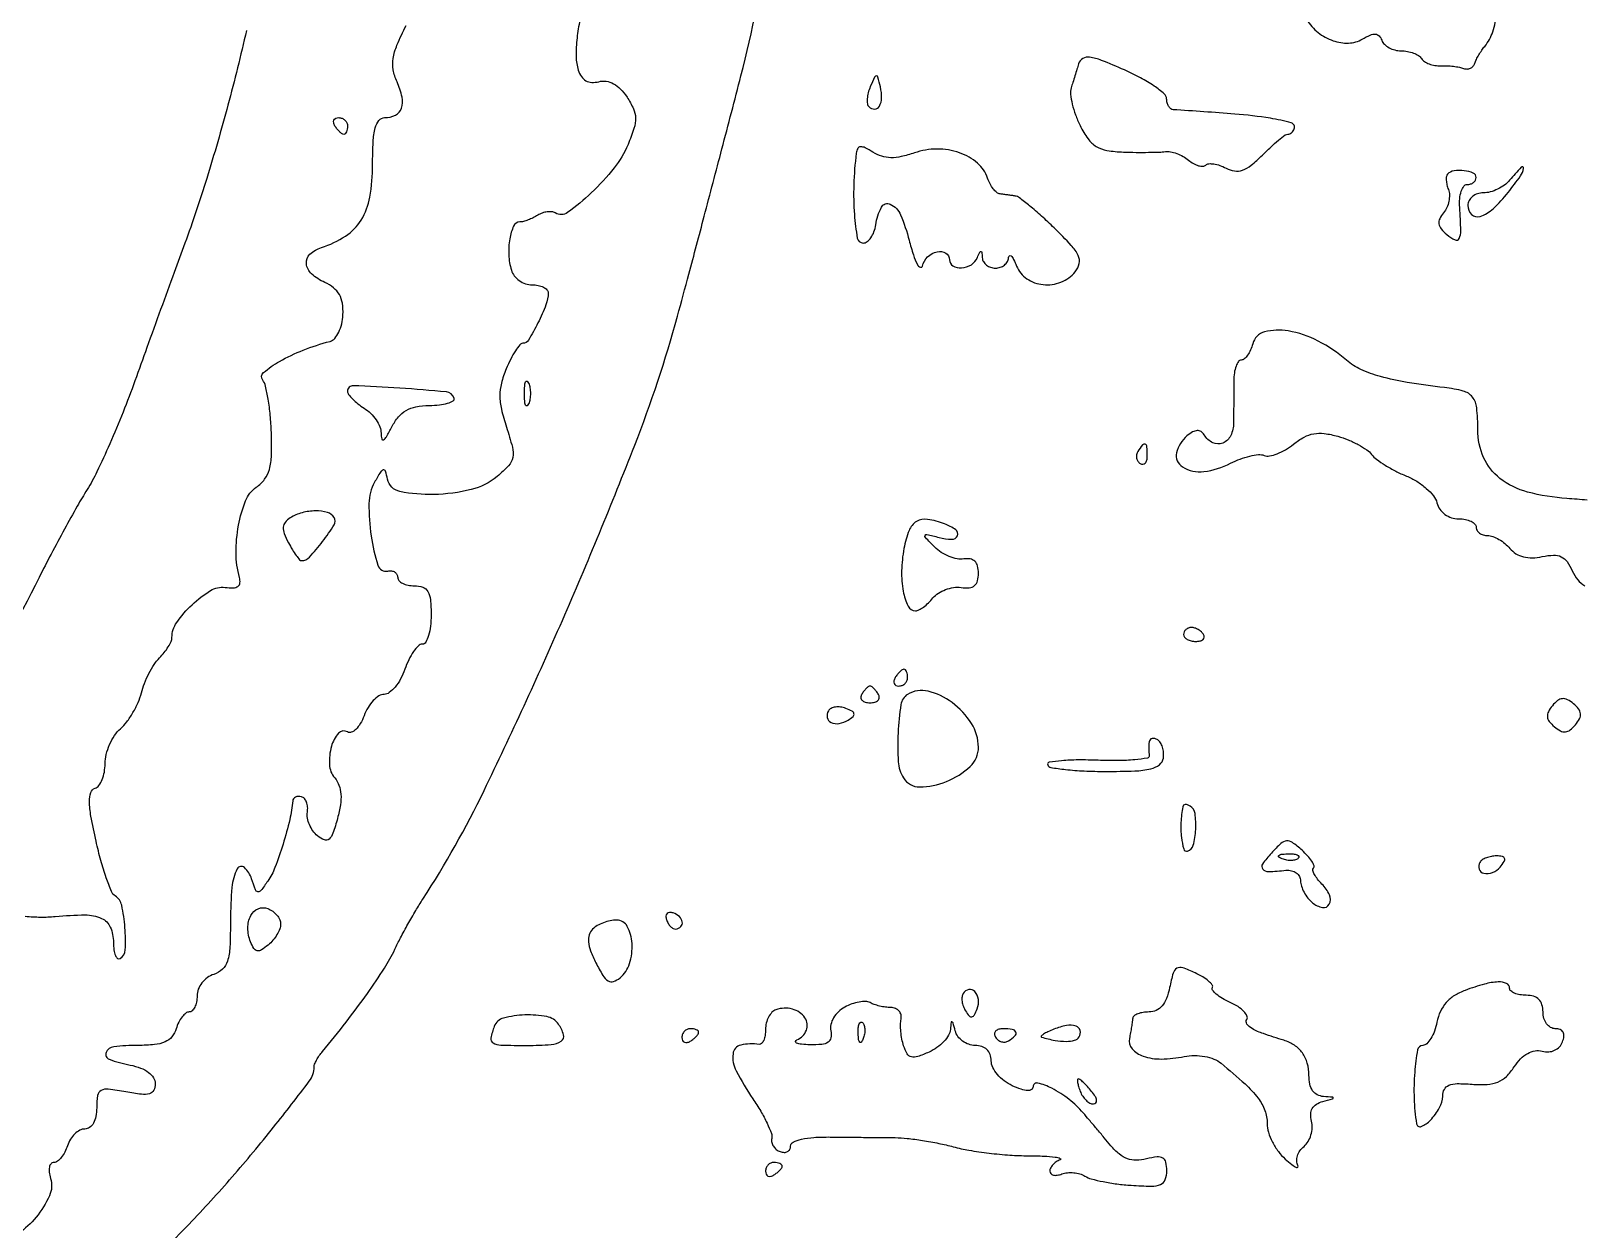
# Model space of a CAD drawing. Extents: x 0 to 5034, y 0 to 2560.
# Drawn here: x 3127.1 to 3312.5, y 1178 to 1321.4 of the extents above; entities that cross this region are included whole.
import ezdxf

# ---------------------------------------------------------------- set-up
doc = ezdxf.new("R2010")
doc.units = 0

msp = doc.modelspace()

# ---------------------------------------------------------------- linework, layer by layer
for points in [[(3137.095668, 1169.862637, 0.016743), (3146.041861, 1178.612574, 0.011542), (3151.216198, 1184.280311, 0.011278), (3156.164629, 1190.223929, 0.005955), (3160.425968, 1195.716659, 0.163409), (3161, 1197.426183, -0.097945), (3161.065818, 1197.758952, -0.0266), (3161.297257, 1198.245847, -0.025848), (3161.624621, 1198.781482, -0.024284), (3162.011938, 1199.292206, 0.009262), (3164.841409, 1202.799267, 0.011005), (3167.376205, 1206.215609, 0.011778), (3169.421324, 1209.251806, 0.032884), (3170.659681, 1211.5, -0.011468), (3171.337135, 1212.865067, -0.006362), (3172.222519, 1214.5, -0.006342), (3173.161637, 1216.133629, -0.010176), (3174.008356, 1217.5, 0.031116), (3181.338852, 1230.516248, 0.009749), (3190.696828, 1250.856559, 0.009963), (3199.349122, 1271.799829, 0.026047), (3204.465838, 1287.252137, 0.001658), (3205.829434, 1292.289367, 0.000663), (3207.6645, 1299.1952, 0.000606), (3209.784661, 1307.256333, 0.000476), (3212.064107, 1316, 0.028757), (3215.300771, 1332.25314, 0.01513)], [(3192.804653, 1322.669793, 0.027877), (3192.45097, 1320.540851, 0.03042), (3192.343041, 1318.297113, 0.073777), (3192.60669, 1316.663848, 0.074398), (3192.97937, 1315.903735, 0.115089), (3193.518362, 1315.414297, 0.115761), (3194.215823, 1315.215559, 0.075863), (3195.050586, 1315.302978, -0.099404), (3195.942934, 1315.354452, -0.089664), (3196.822176, 1315.063678, -0.075772), (3197.660825, 1314.426806, -0.047538), (3198.432001, 1313.463435, -0.038927), (3199.197519, 1312.069544, -0.101264), (3199.448995, 1310.958395, -0.083436), (3199.265872, 1309.710911, -0.020888), (3198.549974, 1307.773848, -0.069117), (3196.900774, 1304.983437, -0.036123), (3194.161349, 1302.007399, -0.030883), (3191.322048, 1299.650565, -0.305134), (3189.848789, 1299.593453, 0.112002), (3189.43237, 1299.73632, 0.058807), (3188.882144, 1299.730788, 0.0541), (3188.291152, 1299.588898, 0.055559), (3187.75, 1299.32433, -0.027795), (3187.205026, 1299.019382, -0.023854), (3186.60144, 1298.759278, -0.024553), (3186.029616, 1298.576052, -0.061092), (3185.595329, 1298.515313, 0.292393), (3184.869675, 1298.033795, 0.061343), (3184.407497, 1296.504488, 0.054174), (3184.285916, 1294.568302, 0.062842), (3184.600006, 1292.75, 0.092722), (3184.949439, 1292.081228, 0.071996), (3185.545392, 1291.514062, 0.070812), (3186.288682, 1291.131319, 0.083728), (3187.067388, 1291, -0.047339), (3187.807048, 1290.929813, -0.067324), (3188.432295, 1290.720072, -0.08748), (3188.853856, 1290.411012, -0.19327), (3189, 1290.047053, -0.092474), (3188.730796, 1288.603939, -0.024222), (3187.772512, 1286.442319, -0.017843), (3186.647885, 1284.390534, -0.26434), (3185.960805, 1284, 0.226751), (3185.611235, 1283.832877, 0.025715), (3185.082242, 1283.10346, 0.027068), (3184.514995, 1282.117125, 0.018775), (3183.978439, 1280.947948, 0.035626), (3183.401115, 1279.214394, 0.063667), (3183.216964, 1277.72593, 0.056354), (3183.405192, 1276.119732, 0.022386), (3184.006787, 1273.979435, -0.016142), (3184.715848, 1271.572559, -0.110257), (3184.758355, 1270.344033, -0.141303), (3184.263154, 1269.358907, -0.032485), (3182.899668, 1268.064756, -0.114288), (3179.79799, 1266.501757, -0.053853), (3175.325555, 1265.909818, -0.055854), (3171.275288, 1266.265555, -0.299732), (3169.779579, 1267.75, 0.023486), (3169.533572, 1268.698702, 0.396347), (3169.275882, 1268.844677, 0.199992), (3168.946371, 1268.602362, 0.009255), (3168.237281, 1267.373714, 0.123495), (3167.564454, 1264.836112, 0.040394), (3167.826721, 1260.945579, 0.038846), (3168.630084, 1257.446903, 0.386861), (3169.821749, 1256.75, -0.082785), (3170.271714, 1256.769759, -0.111849), (3170.653889, 1256.632812, -0.126708), (3170.907785, 1256.361295, -0.125604), (3171, 1256, 0.191087), (3171.151477, 1255.618118, 0.088204), (3171.5875, 1255.29375, 0.068025), (3172.234582, 1255.073693, 0.048028), (3173, 1255, -0.087745), (3174.002462, 1254.822713, -0.177212), (3174.607143, 1254.3125, -0.10769), (3174.917816, 1253.32428, -0.022514), (3175, 1251.5, -0.028458), (3174.923614, 1250.158984, -0.044576), (3174.690969, 1249.028125, -0.055687), (3174.353211, 1248.236423, -0.270388), (3173.94798, 1248, 0.198429), (3173.473476, 1247.803971, 0.044284), (3172.897786, 1247.11875, 0.039463), (3172.327637, 1246.148676, 0.029269), (3171.850155, 1245, -0.039671), (3171.344705, 1243.851941, -0.048869), (3170.692396, 1242.88125, -0.056639), (3169.999051, 1242.211234, -0.165263), (3169.377424, 1242, 0.145853), (3168.76033, 1241.816077, 0.059643), (3168.083728, 1241.247949, 0.052157), (3167.455135, 1240.419289, 0.045386), (3166.977122, 1239.439826, -0.041028), (3166.530703, 1238.504544, -0.067676), (3165.99289, 1237.815126, -0.098352), (3165.453912, 1237.464241, -0.237995), (3164.993414, 1237.50407, 0.366131), (3163.916362, 1237.343084, 0.112962), (3163.073638, 1235.783891, 0.081538), (3162.837652, 1233.603762, 0.160874), (3163.466912, 1232, -0.083681), (3163.979083, 1231.117693, -0.072326), (3164.207373, 1230.070166, -0.056636), (3164.152045, 1228.783503, -0.027348), (3163.806508, 1227.168756, -0.015625), (3163.258725, 1225.377249, -0.131571), (3162.793226, 1224.68145, -0.283262), (3162.226902, 1224.58571, -0.077186), (3161.413433, 1225.071845, -0.064801), (3160.864651, 1225.662517, -0.053385), (3160.442512, 1226.412684, -0.055324), (3160.20266, 1227.201009, -0.088389), (3160.196691, 1227.903088, 0.060024), (3160.226865, 1228.532347, 0.074254), (3160.098821, 1229.104345, 0.088788), (3159.838543, 1229.533121, 0.150936), (3159.483614, 1229.75, 0.073129), (3159.103478, 1229.789253, 0.101602), (3158.772353, 1229.70625, 0.122194), (3158.542334, 1229.515903, 0.141222), (3158.443544, 1229.25, -0.039897), (3158.095723, 1227.02231, -0.016599), (3157.289591, 1224.084762, -0.015699), (3156.322382, 1221.283134, -0.061017), (3155.467199, 1219.663087, -0.012108), (3154.639064, 1218.531556, -0.268702), (3154.27615, 1218.382472, -0.276126), (3153.973135, 1218.624541, -0.012648), (3153.522977, 1219.927607, 0.131344), (3152.658372, 1221.280902, 0.494819), (3151.817705, 1221.129741, 0.096377), (3151.174796, 1218.908496, 0.022398), (3151, 1215.008371, -0.010993), (3150.92873, 1211.767249, -0.063627), (3150.637855, 1210.083381, -0.129277), (3150.033822, 1209.109722, -0.113248), (3149, 1208.5, 0.081113), (3148.235622, 1208.112489, 0.069591), (3147.5875, 1207.483985, 0.071315), (3147.149993, 1206.718828, 0.094537), (3147, 1205.932612, -0.046291), (3146.931369, 1205.192903, -0.06624), (3146.726045, 1204.567705, -0.086326), (3146.423654, 1204.145767, -0.196664), (3146.067388, 1204, 0.170109), (3145.664493, 1203.858844, 0.058089), (3145.222265, 1203.4125, 0.0497), (3144.811679, 1202.765398, 0.039709), (3144.5, 1202, -0.09323), (3143.978316, 1201.029562, -0.120296), (3143.176809, 1200.417495, -0.079929), (3141.924274, 1200.093376, -0.023429), (3139.932612, 1200, 0.026986), (3137.03213, 1199.843343, 0.278128), (3136.117179, 1199.147129, 0.426614), (3136.487965, 1198.335822, 0.034576), (3139, 1197.65, -0.040639), (3140.25182, 1197.291892, -0.070293), (3141.199976, 1196.773647, -0.092133), (3141.791874, 1196.133784, -0.141618), (3142, 1195.413709, -0.117608), (3141.814408, 1194.635594, -0.210423), (3141.315573, 1194.225795, -0.098279), (3140.345555, 1194.150959, -0.01663), (3138.5, 1194.434022, 0.014979), (3136.382962, 1194.76588, 0.156351), (3135.529278, 1194.606425, 0.235684), (3135.110185, 1194.010646, 0.037544), (3135, 1192.545313, -0.046257), (3134.903348, 1191.50283, -0.082122), (3134.609289, 1190.694173, -0.111332), (3134.14928, 1190.184679, -0.154882), (3133.567388, 1190, 0.122947), (3132.972302, 1189.851427, 0.069989), (3132.36914, 1189.4125, 0.063046), (3131.849532, 1188.764714, 0.06077), (3131.5, 1188, -0.042572), (3131.183254, 1187.234711, -0.051981), (3130.75794, 1186.5875, -0.060682), (3130.294195, 1186.142897, -0.162178), (3129.865225, 1186, 0.220508), (3129.534072, 1185.846492, 0.124953), (3129.336307, 1185.441276, 0.081816), (3129.31038, 1184.826621, 0.046588), (3129.468909, 1184.097961, -0.185213), (3129.345972, 1182.014727, -0.065613), (3127.741812, 1179.434645, -0.070457), (3125.653992, 1177.517451, -0.297246)], [(3126.460683, 1215.465811, 0.02465), (3128.279072, 1215.354631, 0.026957), (3130.045623, 1215.429088, -0.02232), (3133.607421, 1215.612293, -0.106776), (3135.587928, 1215.19846, -0.18875), (3136.627248, 1214.145651, -0.10181), (3137, 1212.333994, 0.031686), (3137.057457, 1211.428245, 0.066962), (3137.238319, 1210.749538, 0.12902), (3137.504275, 1210.400252, 0.313992), (3137.811298, 1210.383375, 0.247574), (3138.422469, 1211.422107, 0.031595), (3138.377676, 1214.100196, 0.032686), (3137.98717, 1216.76994, 0.201465), (3137.21068, 1217.885203, -0.154755), (3136.765498, 1218.415105, -0.013795), (3136.137822, 1220.062306, -0.016958), (3135.496803, 1222.115856, -0.012414), (3134.92028, 1224.433284, -0.009069), (3134.310857, 1227.426401, -0.040951), (3134.131406, 1229.199433, -0.084111), (3134.28945, 1230.2536, -0.237417), (3134.799853, 1230.766618, 0.15591), (3135.260102, 1231.102954, 0.06106), (3135.647457, 1231.79803, 0.05263), (3135.911269, 1232.711041, 0.044059), (3136, 1233.716038, -0.061471), (3136.135095, 1234.810727, -0.042598), (3136.540529, 1235.991612, -0.042844), (3137.135504, 1237.076828, -0.065748), (3137.840099, 1237.882705, 0.051361), (3138.593199, 1238.695786, 0.029342), (3139.333955, 1239.812191, 0.029028), (3139.954043, 1241.035598, 0.042306), (3140.3416, 1242.180073, -0.033659), (3140.704513, 1243.315974, -0.02514), (3141.2489, 1244.513058, -0.025638), (3141.879423, 1245.593297, -0.051494), (3142.501501, 1246.358644, 0.028346), (3143.075007, 1247.001143, 0.030107), (3143.559816, 1247.692076, 0.031561), (3143.900492, 1248.333011, 0.106765), (3144, 1248.793713, -0.153845), (3144.569829, 1250.601845, -0.050961), (3146.409597, 1252.731813, -0.050842), (3148.616034, 1254.426422, -0.174234), (3150.357676, 1254.794617, 0.039427), (3151.323279, 1254.738693, 0.148616), (3151.892862, 1254.924943, 0.21882), (3152.136374, 1255.341658, 0.093288), (3152.078259, 1256, -0.067404), (3151.668128, 1258.921354, -0.047259), (3151.965719, 1262.23479, -0.048514), (3152.809976, 1265.160084, -0.1465), (3154.082956, 1266.770658, 0.079675), (3155.078931, 1267.736475, 0.09343), (3155.656807, 1268.91635, 0.060611), (3155.909495, 1270.610722, 0.016251), (3155.894411, 1273.338501, 0.014291), (3155.757207, 1275.395287, 0.017465), (3155.507087, 1277.306731, 0.016114), (3155.192567, 1278.880378, 0.107067), (3154.851633, 1279.599307, -0.403667), (3154.95261, 1280.503714, -0.042605), (3156.870925, 1281.83626, -0.037427), (3159.678236, 1283.182474, -0.028676), (3162.915047, 1284.237152, 0.15306), (3163.466237, 1284.583808, 0.064038), (3163.950596, 1285.326797, 0.055084), (3164.301374, 1286.319203, 0.046522), (3164.453232, 1287.422964, 0.048345), (3164.380982, 1288.788355, 0.090795), (3164.023524, 1289.830003, 0.096923), (3163.340015, 1290.633457, 0.061356), (3162.288185, 1291.278463, -0.075911), (3160.69893, 1292.317556, -0.187978), (3160.081061, 1293.538189, -0.23404), (3160.507567, 1294.661615, -0.110654), (3161.881222, 1295.462301, 0.068089), (3164.750595, 1296.824734, 0.10998), (3166.629482, 1298.752931, 0.09596), (3167.66891, 1301.497478, 0.0427), (3168, 1305.367295, -0.012082), (3168.066782, 1308.130534, -0.050575), (3168.313956, 1309.772767, -0.10587), (3168.761196, 1310.67228, -0.228464), (3169.440983, 1311, 0.115583), (3170.734197, 1311.302994, 0.197025), (3171.456277, 1312.123892, 0.139639), (3171.529968, 1313.465023, 0.051278), (3170.918327, 1315.279908, -0.061807), (3170.465387, 1316.723307, -0.085712), (3170.452385, 1318.076557, -0.060441), (3170.917536, 1319.681266, -0.01722), (3172.018299, 1322.035869, 0.011358)], [(3279.723553, 1322.708467, 0.082234), (3281.098642, 1321.18786, 0.084378), (3282.879003, 1320.207941, 0.092025), (3284.745478, 1319.923441, 0.125143), (3286.375364, 1320.39435, -0.029228), (3287.32015, 1320.876428, -0.119317), (3287.950002, 1320.988353, -0.192838), (3288.391596, 1320.779031, -0.100259), (3288.713987, 1320.25, 0.11508), (3289.024935, 1319.771857, 0.067376), (3289.579377, 1319.367188, 0.061743), (3290.280281, 1319.093222, 0.062402), (3291.024316, 1319, -0.045918), (3291.77784, 1318.930654, -0.045878), (3292.506277, 1318.724942, -0.049887), (3293.106, 1318.422851, -0.113208), (3293.460673, 1318.063632, 0.111834), (3293.807575, 1317.710371, 0.053987), (3294.377664, 1317.425169, 0.049671), (3295.064897, 1317.244748, 0.050643), (3295.76969, 1317.20504, -0.021738), (3296.505485, 1317.206108, -0.01809), (3297.285471, 1317.144994, -0.018469), (3297.996246, 1317.036623, -0.046243), (3298.5, 1316.891408, 0.098268), (3298.907208, 1316.818499, 0.102603), (3299.304667, 1316.908726, 0.103592), (3299.630601, 1317.148455, 0.102077), (3299.835037, 1317.5, -0.034627), (3300.02415, 1317.956805, -0.017132), (3300.32302, 1318.509124, -0.016915), (3300.673593, 1319.063254, -0.023708), (3301.025778, 1319.531061, 0.093903), (3301.992269, 1321.277446, 0.063893), (3302.423639, 1323.513197, 0.078633)], [(3152.905027, 1321.426778, -0.009448), (3150.696054, 1312.511935, -0.009466), (3148.159442, 1303.714456, -0.013424), (3145.547213, 1296, 0.000902), (3144.25773, 1292.484239, 0.000459), (3142.648465, 1288.059375, 0.000456), (3140.996927, 1283.492279, 0.000682), (3139.563521, 1279.5, -0.009187), (3138.148791, 1275.760945, -0.008443), (3136.558972, 1271.96875, -0.00847), (3135.026882, 1268.635167, -0.027382), (3133.853513, 1266.5, 0.010144), (3132.67157, 1264.514544, 0.004119), (3131.139593, 1261.765625, 0.004074), (3129.540076, 1258.78156, 0.005175), (3128.114699, 1256, -0.019182), (3119.895547, 1241.010471, -0.025768)], [(3313.264514, 1265.232133, 0.006278), (3310.862183, 1265.428499, -0.047534), (3306.15369, 1266.207691, -0.099945), (3302.843102, 1267.840607, -0.12599), (3300.894276, 1270.337782, -0.103372), (3300.2, 1273.660053, 0.024895), (3300.068896, 1276.291588, 0.143036), (3299.551888, 1277.572218, 0.163304), (3298.464647, 1278.283298, 0.035154), (3296.22204, 1278.703369, -0.01113), (3291.753759, 1279.320058, -0.028093), (3288.548175, 1280.022025, -0.038879), (3286.203752, 1280.8764, -0.071776), (3284.5, 1281.969647, 0.059265), (3281.099402, 1284.273289, 0.075775), (3277.519206, 1285.482661, 0.108711), (3274.68731, 1285.363447, 0.27041), (3273.276235, 1283.948322, -0.039414), (3273.017009, 1283.202638, -0.050917), (3272.660203, 1282.57232, -0.060489), (3272.265451, 1282.137971, -0.179979), (3271.89457, 1282, 0.24721), (3271.558936, 1281.823255, 0.065528), (3271.275312, 1281.265625, 0.050719), (3271.079033, 1280.457621, 0.03313), (3271.011202, 1279.5), (3271.006102, 1278.361926), (3271, 1277), (3270.993898, 1275.638074), (3270.988798, 1274.5, -0.110164), (3270.638739, 1272.962913, -0.18616), (3269.693048, 1272.065293, -0.216201), (3268.504127, 1272.106479, -0.140093), (3267.469989, 1273.048558, 0.110253), (3267.092663, 1273.435208, 0.160707), (3266.63606, 1273.556329, 0.115588), (3266.081807, 1273.391203, 0.043282), (3265.410972, 1272.926114, 0.165615), (3264.168785, 1270.899246, 0.317711), (3264.865921, 1269.220859, 0.173567), (3267.429613, 1268.652525, 0.088486), (3270.620092, 1269.646683, -0.029855), (3271.765291, 1270.156569, -0.032334), (3272.9333, 1270.510911, -0.034212), (3273.96369, 1270.678786, -0.115387), (3274.635381, 1270.586423, 0.13679), (3275.278172, 1270.525488, 0.046448), (3276.191172, 1270.778369, 0.042052), (3277.198008, 1271.261117, 0.037396), (3278.152661, 1271.922534, -0.043671), (3279.414492, 1272.773578, -0.082196), (3280.569161, 1273.18471, -0.07802), (3281.835239, 1273.21297, -0.036069), (3283.451528, 1272.876046, -0.027416), (3284.691913, 1272.447803, -0.026153), (3285.898261, 1271.880542, -0.027105), (3286.908554, 1271.266617, -0.078903), (3287.5, 1270.707041, 0.06843), (3288.094795, 1270.12034, 0.021314), (3289.132967, 1269.411187, 0.020864), (3290.373688, 1268.709117, 0.021589), (3291.654781, 1268.121514, -0.042103), (3292.898914, 1267.487925, -0.041092), (3294.030189, 1266.650342, -0.044126), (3294.895768, 1265.745354, -0.105178), (3295.311161, 1264.918121, 0.087864), (3295.661942, 1264.155386, 0.082178), (3296.260075, 1263.53894, 0.080431), (3297.037453, 1263.138201, 0.079027), (3297.90638, 1263, -0.045801), (3298.70774, 1262.926439, -0.065726), (3299.384999, 1262.70625, -0.085765), (3299.842293, 1262.382048, -0.198282), (3300, 1262, 0.136626), (3300.106184, 1261.618661, 0.100269), (3300.404657, 1261.29375, 0.086403), (3300.851101, 1261.075037, 0.070908), (3301.377555, 1261, -0.088524), (3301.997741, 1260.88933, -0.043272), (3302.726978, 1260.546315, -0.041116), (3303.44465, 1260.04649, -0.04692), (3304.036897, 1259.455542, 0.081796), (3304.756212, 1258.831186, 0.076422), (3305.654402, 1258.452424, 0.068221), (3306.714952, 1258.334977, 0.047602), (3307.911445, 1258.48055, -0.043487), (3309.254847, 1258.655206, -0.122053), (3310.177666, 1258.467624, -0.128529), (3310.87771, 1257.879062, -0.050713), (3311.502104, 1256.775008, 0.067456), (3312.152919, 1255.708889, 0.096077), (3313.001844, 1254.998981, 0.08285)]]:
    msp.add_lwpolyline(points, format="xyb")
for points in [[(3252.452411, 1317.457774, 0.000033), (3252.246701, 1316.794775, 0.000019), (3252.001021, 1316.00266, 0.000019), (3251.755673, 1315.211403, 0.000033), (3251.551063, 1314.55128, 0.103379), (3251.478933, 1313.790062, 0.030653), (3251.681141, 1312.631808, 0.029326), (3252.074803, 1311.325787, 0.027843), (3252.624305, 1310.05128, 0.039325), (3253.579007, 1308.463461, 0.101173), (3254.554852, 1307.555868, 0.095983), (3255.841174, 1307.077356, 0.033148), (3257.823242, 1306.881517, 0.005414), (3259.327997, 1306.849331, 0.005683), (3260.808933, 1306.850525, 0.005464), (3262.086571, 1306.880042, 0.025155), (3262.824189, 1306.942391, -0.081695), (3263.435914, 1306.925012, -0.040567), (3264.185328, 1306.71557, -0.038855), (3264.945777, 1306.36563, -0.045975), (3265.598355, 1305.918373, 0.043196), (3266.198027, 1305.502468, 0.059581), (3266.800801, 1305.246889, 0.07507), (3267.316568, 1305.178332, 0.194313), (3267.655649, 1305.322316, -0.179225), (3268.01584, 1305.487818, -0.056399), (3268.618014, 1305.465741, -0.048129), (3269.339192, 1305.285041, -0.037444), (3270.078956, 1304.957744, 0.087192), (3271.096973, 1304.623259, 0.122539), (3272.044324, 1304.718649, 0.084801), (3273.080373, 1305.302823, 0.025703), (3274.424746, 1306.515655, -0.010037), (3275.431948, 1307.483211, -0.014413), (3276.364968, 1308.29565, -0.01015), (3277.164055, 1308.925228, -0.174348), (3277.477273, 1309.022727, 0.112947), (3277.695781, 1309.062825, 0.069882), (3277.919886, 1309.198986, 0.064444), (3278.11538, 1309.406084, 0.065868), (3278.25, 1309.654671, 0.440733), (3277.890665, 1310.370094, 0.029483), (3275.382198, 1310.92089, 0.019399), (3271.118727, 1311.42807, 0.004248), (3263.75, 1311.952975, -0.156503), (3263.461841, 1312.065772, -0.087579), (3263.213389, 1312.353374, -0.072419), (3263.041216, 1312.768454, -0.057503), (3262.976432, 1313.25, 0.214785), (3262.687584, 1313.86039, 0.026269), (3261.483981, 1314.781346, 0.027341), (3259.854987, 1315.771019, 0.019311), (3257.928843, 1316.707774, 0.00899), (3255.183989, 1317.855555, 0.060568), (3253.759858, 1318.229975, 0.165273), (3252.945473, 1318.072102, 0.189939)], [(3227.53122, 1314.706872, 0.039133), (3227.279379, 1313.974682, 0.047311), (3227.164712, 1313.257311, 0.054202), (3227.191425, 1312.65536, 0.159521), (3227.376461, 1312.290205, 0.206458), (3228.050147, 1312.022529, 0.260893), (3228.61589, 1312.361192, 0.127442), (3228.887973, 1313.354068, 0.061787), (3228.743156, 1314.671731, 0.007526), (3228.447586, 1315.839331, 0.331063), (3228.260685, 1315.986918, 0.299388), (3228.048268, 1315.855863, 0.006675)], [(3165, 1310, -0.042167), (3164.967655, 1309.617151, -0.061769), (3164.870461, 1309.29375, -0.081139), (3164.727648, 1309.07446, -0.210953), (3164.559017, 1309, -0.151918), (3164.34829, 1309.065539, -0.038439), (3164.066025, 1309.29375, -0.035638), (3163.768994, 1309.617226, -0.029505), (3163.5, 1310, -0.082592), (3163.343488, 1310.3821, -0.161196), (3163.3746, 1310.70625, -0.182303), (3163.586039, 1310.921712, -0.108972), (3163.940983, 1311, -0.093332), (3164.345238, 1310.923877, -0.09642), (3164.688914, 1310.70625, -0.099167), (3164.918938, 1310.381556, -0.105053)], [(3225.847375, 1306.758474, 0.021847), (3225.553507, 1302.949613, 0.02738), (3225.629418, 1299.408189, 0.023314), (3225.978189, 1296.58227, 0.365419), (3226.668518, 1296, 0.164135), (3227.148266, 1296.161847, 0.07813), (3227.604505, 1296.637929, 0.064527), (3227.969857, 1297.340905, 0.051127), (3228.180449, 1298.171672, -0.081849), (3228.853979, 1300.278433, -0.40273), (3229.924727, 1300.647965, -0.187041), (3231.145866, 1299.382539, -0.036446), (3232.176686, 1296.322453, 0.014586), (3232.679746, 1294.581082, 0.042836), (3233.160751, 1293.430658, 0.178892), (3233.517719, 1293.107897, 0.466755), (3233.782652, 1293.25, -0.151565), (3234.38798, 1294.342638, -0.134559), (3235.533993, 1294.963557, -0.196585), (3236.550545, 1294.800342, -0.261577), (3237, 1294, 0.266094), (3237.420317, 1293.266132, 0.152487), (3238.444276, 1293.028666, 0.118456), (3239.621525, 1293.406519, 0.161605), (3240.337719, 1294.25, -0.009076), (3240.617987, 1294.909806, -0.295955), (3240.757018, 1295, -0.382689), (3240.864758, 1294.903389, -0.011437), (3240.921053, 1294.25, 0.116386), (3241.065889, 1293.773019, 0.093931), (3241.417434, 1293.367188, 0.086824), (3241.921074, 1293.094381, 0.080979), (3242.5, 1293, 0.081167), (3243.077739, 1293.094409, 0.087852), (3243.577995, 1293.367188, 0.095222), (3243.924365, 1293.773061, 0.117011), (3244.063386, 1294.25, -0.209872), (3244.179841, 1294.482469, -0.392017), (3244.373817, 1294.471875, -0.077688), (3244.677237, 1294.041388, -0.019179), (3245.031162, 1293.25, 0.148962), (3246.254418, 1291.730906, 0.125156), (3248.204956, 1291.023115, 0.118921), (3250.337431, 1291.318525, 0.126592), (3252.043917, 1292.552917, 0.120751), (3252.519754, 1293.532001, 0.166305), (3252.405935, 1294.49585, 0.076263), (3251.569513, 1295.720103, 0.01209), (3249.52639, 1297.802917, 0.008907), (3248.005725, 1299.228183, 0.012238), (3246.585534, 1300.450701, 0.008995), (3245.368098, 1301.411802, 0.127166), (3244.860029, 1301.625, 0.000929), (3244.463553, 1301.681873, 0.000513), (3243.978679, 1301.75, 0.000511), (3243.486906, 1301.81807, 0.000821), (3243.067388, 1301.875, -0.138184), (3242.669299, 1302.047013, -0.053563), (3242.242502, 1302.477344, -0.047726), (3241.85438, 1303.071206, -0.042712), (3241.568893, 1303.75, 0.138508), (3240.362141, 1305.560086, 0.093933), (3238.19919, 1306.799091, 0.084502), (3235.507799, 1307.245263, 0.082967), (3232.802068, 1306.781156, -0.028495), (3231.241986, 1306.335156, -0.059398), (3229.986289, 1306.205584, -0.071817), (3228.896425, 1306.380596, -0.063996), (3227.853335, 1306.859521, 0.022248), (3226.909013, 1307.392406, 0.130636), (3226.357052, 1307.509747, 0.259124), (3226.023517, 1307.301832, 0.096697)], [(3296.568901, 1304.235568, 0.165379), (3296.439809, 1303.973436, 0.047622), (3296.423936, 1303.515457, 0.042298), (3296.504679, 1302.962804, 0.03421), (3296.680777, 1302.389499, -0.087323), (3296.805601, 1301.748078, -0.056275), (3296.734017, 1300.992268, -0.054551), (3296.4892, 1300.24313, -0.067068), (3296.099544, 1299.619944, 0.06145), (3295.639311, 1298.901881, 0.149825), (3295.546495, 1298.286904, 0.13622), (3295.813226, 1297.687066, 0.047256), (3296.487669, 1297.010234, 0.060517), (3297.481529, 1296.370622, 0.416114), (3297.976021, 1296.544258, 0.120301), (3298.169795, 1297.476157, 0.007851), (3298.030596, 1300.25, -0.037188), (3298.039549, 1301.303319, -0.057936), (3298.218421, 1302.192188, -0.078553), (3298.526512, 1302.79704, -0.240191), (3298.924634, 1303, 0.075934), (3299.335484, 1303.062757, 0.089264), (3299.684111, 1303.244792, 0.100736), (3299.917167, 1303.515532, 0.128181), (3300, 1303.833333, 0.301706), (3299.650213, 1304.36025, 0.070621), (3298.572492, 1304.644302, 0.064866), (3297.354569, 1304.628649, 0.162148)], [(3304, 1303.5, -0.063393), (3303.385461, 1302.925824, -0.044279), (3302.569265, 1302.440625, -0.044533), (3301.687666, 1302.109963, -0.067559), (3300.877555, 1302, 0.078397), (3300.16032, 1301.886847, 0.090529), (3299.551532, 1301.559375, 0.100781), (3299.144537, 1301.07207, 0.124374), (3299, 1300.5, 0.202941), (3299.458065, 1299.417913, 0.27721), (3300.465103, 1299.183108, 0.110425), (3302.030442, 1300.103899, 0.037655), (3303.826058, 1302.055329, 0.011683), (3305.304172, 1304.019185, 0.126166), (3305.66137, 1304.93786, 0.722358), (3305.389638, 1305.065611, 0.016601)], [(3186.662281, 1276.75, -0.174857), (3186.474999, 1276.540618, -0.447206), (3186.306058, 1276.601562, -0.078554), (3186.189089, 1277.10856, -0.017491), (3186.157895, 1278, -0.017491), (3186.189089, 1278.89144, -0.078554), (3186.306058, 1279.398438, -0.447206), (3186.474999, 1279.459382, -0.174857), (3186.662281, 1279.25, -0.057986), (3186.818615, 1278.679992, -0.037979), (3186.87034, 1278, -0.037979), (3186.818615, 1277.320008, -0.057986)], [(3165, 1278.277559, 0.159893), (3165.127163, 1277.890074, 0.035002), (3165.5875, 1277.348156, 0.033081), (3166.234346, 1276.768694, 0.026536), (3167, 1276.232073, -0.055908), (3167.766143, 1275.625159, -0.049112), (3168.41683, 1274.838379, -0.051855), (3168.863403, 1273.999607, -0.09457), (3169.014742, 1273.241526, 0.051627), (3169.091024, 1272.561007, 0.510853), (3169.314698, 1272.463413, 0.13167), (3169.67085, 1272.826469, 0.010951), (3170.299912, 1274, -0.055561), (3171.078923, 1275.185994, -0.090147), (3171.999567, 1275.959572, -0.083518), (3173.185833, 1276.395759, -0.04186), (3174.779543, 1276.558938, 0.02401), (3175.992664, 1276.639576, 0.042583), (3176.974259, 1276.838042, 0.058255), (3177.618529, 1277.111188, 0.350077), (3177.744374, 1277.426315, 0.303689), (3176.82852, 1278.178477, 0.007802), (3171.252103, 1278.63844, 0.007495), (3165.673865, 1278.927125, 0.425009)], [(3259.542705, 1271.069098, 0.090093), (3259.387618, 1270.673795, 0.095385), (3259.385962, 1270.257398, 0.099739), (3259.536973, 1269.88478, 0.108766), (3259.817021, 1269.613087, 0.158515), (3260.139071, 1269.534562, 0.191218), (3260.417083, 1269.669932, 0.126631), (3260.605052, 1270.024148, 0.059057), (3260.666667, 1270.543989, 0.019984), (3260.623697, 1271.618676, 0.269722), (3260.40792, 1271.929499, 0.350126), (3260.086603, 1271.852054, 0.02679)], [(3158.146755, 1263.111861, 0.079837), (3157.545628, 1262.580206, 0.155092), (3157.310534, 1261.990892, 0.11085), (3157.424384, 1261.232203, 0.030422), (3157.931939, 1260.127174, 0.014528), (3158.399044, 1259.312209, 0.021147), (3158.861051, 1258.624857, 0.017516), (3159.273819, 1258.102899, 0.22012), (3159.496229, 1258, 0.20971), (3160.457574, 1258.421755, 0.023673), (3162.020652, 1260.290356, 0.021955), (3163.402998, 1262.287859, 0.286211), (3163.406403, 1263.151444, 0.187084), (3162.599453, 1263.761497, 0.071361), (3161.179003, 1263.954367, 0.064106), (3159.561171, 1263.733696, 0.075445)], [(3231.557777, 1259.456287, 0.040166), (3231.276054, 1256.78708, 0.052248), (3231.471242, 1254.338158, 0.066001), (3232.0514, 1252.562223, 0.28843), (3232.944943, 1252, 0.125392), (3233.341453, 1252.101027, 0.034036), (3233.891812, 1252.451471, 0.0322), (3234.482803, 1252.948684, 0.028573), (3235.030644, 1253.536923, -0.077542), (3235.672744, 1254.103845, -0.053177), (3236.544241, 1254.538091, -0.052633), (3237.499681, 1254.782914, -0.070709), (3238.392142, 1254.786923, 0.055456), (3239.370016, 1254.761597, 0.152508), (3240.001679, 1255.019465, 0.160108), (3240.355883, 1255.580675, 0.062891), (3240.466612, 1256.5, 0.06136), (3240.354899, 1257.365837, 0.138879), (3240.025568, 1257.931967, 0.154148), (3239.475219, 1258.206039, 0.081524), (3238.705119, 1258.20101, -0.091631), (3237.909325, 1258.211781, -0.048549), (3236.961713, 1258.497978, -0.046089), (3236.018046, 1258.992194, -0.052922), (3235.227561, 1259.631822, -0.004962), (3234.12006, 1260.762992, -0.307626), (3234.075369, 1261.026461, -0.357706), (3234.298179, 1261.135439, -0.005782), (3235.75, 1260.774431, 0.056543), (3237.285319, 1260.554446, 0.311699), (3237.949638, 1260.984918, 0.352042), (3237.74237, 1261.691173, 0.06056), (3236.418213, 1262.393011, 0.051916), (3234.383666, 1262.940063, 0.177438), (3233.059901, 1262.682333, 0.167094), (3232.167162, 1261.614133, 0.044926)], [(3265, 1249.166667, 0.170324), (3265.111542, 1248.848724, 0.094314), (3265.427703, 1248.578125, 0.074868), (3265.899039, 1248.395108, 0.055286), (3266.456011, 1248.333333, 0.05773), (3266.976727, 1248.393656, 0.124167), (3267.33303, 1248.578125, 0.190804), (3267.471218, 1248.850897, 0.16277), (3267.396994, 1249.166667, 0.071639), (3267.130304, 1249.485481, 0.05288), (3266.756842, 1249.755208, 0.053298), (3266.339084, 1249.938439, 0.076861), (3265.940983, 1250, 0.087308), (3265.581686, 1249.936779, 0.094392), (3265.276414, 1249.755208, 0.100145), (3265.072214, 1249.484563, 0.112153)], [(3230.5, 1244, 0.082592), (3230.343488, 1243.6179, 0.161196), (3230.3746, 1243.29375, 0.182303), (3230.586039, 1243.078288, 0.108972), (3230.940983, 1243, 0.093332), (3231.345238, 1243.076123, 0.09642), (3231.688914, 1243.29375, 0.099167), (3231.918938, 1243.618444, 0.105053), (3232, 1244, 0.042167), (3231.967655, 1244.382849, 0.061769), (3231.870461, 1244.70625, 0.081139), (3231.727648, 1244.92554, 0.210953), (3231.559017, 1245, 0.151918), (3231.34829, 1244.934461, 0.038439), (3231.066025, 1244.70625, 0.035638), (3230.768994, 1244.382774, 0.029505)], [(3226.5, 1242, 0.146489), (3226.397987, 1241.620597, 0.191582), (3226.538811, 1241.29375, 0.134005), (3226.925364, 1241.072951, 0.063222), (3227.5, 1241, 0.063222), (3228.074636, 1241.072951, 0.134005), (3228.461189, 1241.29375, 0.191582), (3228.602013, 1241.620597, 0.146489), (3228.5, 1242, 0.025622), (3228.235369, 1242.382847, 0.032351), (3227.951311, 1242.70625, 0.033983), (3227.686704, 1242.937141, 0.163822), (3227.5, 1243, 0.163822), (3227.313296, 1242.937141, 0.033983), (3227.048689, 1242.70625, 0.032351), (3226.764631, 1242.382847, 0.025622)], [(3231.991198, 1241.99456, 0.220554), (3231.187299, 1240.775716, 0.024855), (3230.850585, 1237.392898, 0.028561), (3230.87677, 1233.94572, 0.12283), (3231.496254, 1232.006062, 0.260763), (3233.44404, 1230.924065, 0.096651), (3236.629884, 1231.555989, 0.090701), (3239.49224, 1233.388341, 0.211718), (3240.469311, 1235.678924, 0.137783), (3239.626357, 1238.525241, 0.092456), (3237.309027, 1241.03197, 0.100863), (3234.433444, 1242.382947, 0.200559)], [(3222.515713, 1240.025424, 0.191013), (3222.37394, 1239.228674, 0.23802), (3222.834197, 1238.646206, 0.152732), (3223.803525, 1238.517896, 0.095806), (3224.881592, 1238.92682, 0.03936), (3225.466726, 1239.355474, 0.268353), (3225.580022, 1239.680389, 0.227867), (3225.35823, 1239.9802, 0.029854), (3224.615871, 1240.317163, 0.058511), (3223.981629, 1240.478786, 0.067768), (3223.358823, 1240.477104, 0.078711), (3222.841624, 1240.319872, 0.142196)], [(3309.120348, 1240.64501, 0.052816), (3308.635449, 1239.91638, 0.144578), (3308.517128, 1239.315711, 0.144578), (3308.744118, 1238.747136, 0.052816), (3309.35499, 1238.120348, 0.052816), (3310.08362, 1237.635449, 0.144578), (3310.684289, 1237.517128, 0.144578), (3311.252864, 1237.744118, 0.052816), (3311.879652, 1238.35499, 0.052816), (3312.364551, 1239.08362, 0.144578), (3312.482872, 1239.684289, 0.144578), (3312.255882, 1240.252864, 0.052816), (3311.64501, 1240.879652, 0.052816), (3310.91638, 1241.364551, 0.144578), (3310.315711, 1241.482872, 0.144578), (3309.747136, 1241.255882, 0.052816)], [(3260.881579, 1236.309017, 0.025185), (3260.846398, 1235.939751, 0.014822), (3260.839752, 1235.496271, 0.014807), (3260.85945, 1235.051597, 0.024411), (3260.905483, 1234.678289, -0.417623), (3260.682332, 1234.36552, -0.016972), (3259.16304, 1234.173172, -0.020992), (3257.169705, 1234.073393, -0.012207), (3254.773904, 1234.112632, 0.011754), (3252.385316, 1234.153919, 0.020774), (3250.416397, 1234.059805, 0.017435), (3248.936589, 1233.875106, 0.457493), (3248.75, 1233.573231, 0.283367), (3249.113931, 1233.257864, 0.011852), (3250.88736, 1233.011442, 0.017435), (3253.098596, 1232.835282, 0.011158), (3255.675055, 1232.777778, 0.009228), (3259.164416, 1232.842184, 0.047931), (3261.071898, 1233.096804, 0.106146), (3262.116772, 1233.588696, 0.195843), (3262.585989, 1234.384918, 0.055816), (3262.608457, 1235.041416, 0.056127), (3262.484991, 1235.685339, 0.061663), (3262.24241, 1236.22169, 0.117867), (3261.910933, 1236.555046, 0.072163), (3261.553783, 1236.710062, 0.125664), (3261.2328, 1236.715008, 0.160215), (3260.999675, 1236.571325, 0.139745)], [(3264.9, 1228.559017, 0.033233), (3264.690446, 1226.671547, 0.038466), (3264.749683, 1224.864242, 0.043036), (3265.018348, 1223.50882, 0.412385), (3265.484527, 1223.25, 0.26794), (3266.163613, 1223.947864, 0.048083), (3266.449591, 1225.813688, 0.04802), (3266.372963, 1227.729844, 0.223957), (3265.786222, 1228.632122, 0.056924), (3265.477858, 1228.777237, 0.102463), (3265.201578, 1228.811086, 0.149976), (3265.002191, 1228.73144, 0.18094)], [(3275.507326, 1223.008096, 0.028293), (3274.452572, 1221.701082, 0.343774), (3274.476583, 1221.098311, 0.230289), (3275.146435, 1220.802332, 0.016189), (3277.25, 1220.947704, -0.081472), (3277.918365, 1220.906741, -0.10062), (3278.485938, 1220.650304, -0.112628), (3278.864139, 1220.220447, -0.124957), (3279, 1219.685303, 0.079782), (3279.102267, 1219.048463, 0.044259), (3279.414473, 1218.324029, 0.042731), (3279.871058, 1217.62832, 0.05302), (3280.410972, 1217.073886, 0.123482), (3281.614218, 1216.497092, 0.336052), (3282.415186, 1216.881149, 0.227274), (3282.447037, 1218.004677, 0.091954), (3281.55681, 1219.300333, -0.029726), (3281.03017, 1219.893614, -0.046313), (3280.659263, 1220.467256, -0.058575), (3280.477492, 1220.943811, -0.264089), (3280.55375, 1221.220417, 0.300951), (3280.611742, 1221.505416, 0.048372), (3280.335953, 1222.034401, 0.039899), (3279.841937, 1222.674876, 0.024622), (3279.168445, 1223.34756, 0.026728), (3278.020104, 1224.280213, 0.182263), (3277.328565, 1224.470195, 0.165911), (3276.64754, 1224.165018, 0.021283)], [(3278.729167, 1222.395833, -0.126455), (3278.402231, 1222.202593, -0.060344), (3277.916927, 1222.123424, -0.05415), (3277.359369, 1222.160852, -0.051402), (3276.8125, 1222.316886, -0.054073), (3276.395823, 1222.538436, -0.470617), (3276.37858, 1222.720685, -0.168741), (3276.670344, 1222.862007, -0.018894), (3277.416667, 1222.921053, -0.028489), (3278.112848, 1222.910055, -0.077125), (3278.592839, 1222.799335, -0.208169), (3278.77538, 1222.614691, -0.296942)], [(3300.439699, 1221.902432, 0.224307), (3300.34949, 1221.10226, 0.259634), (3300.912648, 1220.594515, 0.153551), (3301.957775, 1220.677327, 0.124203), (3302.870817, 1221.344344, 0.031082), (3303.350581, 1222.001551, 0.224487), (3303.398805, 1222.379874, 0.276877), (3303.139755, 1222.60512, 0.043901), (3302.440135, 1222.666667, 0.045576), (3301.820558, 1222.610073, 0.045718), (3301.222161, 1222.442173, 0.049747), (3300.729936, 1222.195636, 0.113856)], [(3157, 1214.515456, -0.091449), (3156.893841, 1213.939883, -0.042816), (3156.562851, 1213.255317, -0.04051), (3156.081239, 1212.57629, -0.045075), (3155.511833, 1212.009821, -0.034203), (3154.710897, 1211.432755, -0.1854), (3154.194323, 1211.333767, -0.213606), (3153.789133, 1211.609902, -0.046359), (3153.404844, 1212.387376, -0.087429), (3153.079697, 1214.060045, -0.124072), (3153.422651, 1215.529377, -0.173853), (3154.306378, 1216.353223, -0.195559), (3155.462146, 1216.376152, -0.0664), (3156.050111, 1216.055699, -0.062203), (3156.548255, 1215.586144, -0.066541), (3156.885716, 1215.045249, -0.106631)], [(3194.317701, 1213.917701, 0.122302), (3193.911646, 1213.243364, 0.09932), (3193.826642, 1212.40137, 0.066596), (3194.081703, 1211.313847, 0.024849), (3194.712696, 1209.874095, 0.020785), (3195.538952, 1208.376998, 0.117504), (3196.175622, 1207.733166, 0.22054), (3196.820112, 1207.65354, 0.09567), (3197.594995, 1208.078839, 0.145383), (3198.736297, 1209.785877, 0.089638), (3199.032018, 1212.201994, 0.108186), (3198.46208, 1214.241138, 0.27749), (3197.2, 1215, 0.051605), (3196.431439, 1214.920466, 0.038262), (3195.610825, 1214.682075, 0.039048), (3194.862868, 1214.332448, 0.067622)], [(3203.15, 1215.05, 0.053161), (3203.35683, 1214.596593, 0.062883), (3203.645469, 1214.224531, 0.073742), (3203.968009, 1213.985296, 0.149613), (3204.275, 1213.925, 0.175736), (3204.869758, 1214.213035, 0.239194), (3205.044314, 1214.772743, 0.167686), (3204.694791, 1215.413248, 0.104687), (3203.95, 1215.85, 0.089632), (3203.522225, 1215.911576, 0.189618), (3203.22, 1215.78, 0.189618), (3203.088424, 1215.477775, 0.089632)], [(3263.334962, 1206.92481, -0.040533), (3262.962878, 1205.623093, -0.085167), (3262.433327, 1204.71797, -0.11087), (3261.737524, 1204.188279, -0.107874), (3260.875, 1204, 0.037945), (3260.151522, 1203.945016, 0.053854), (3259.528306, 1203.779687, 0.067635), (3259.087301, 1203.537631, 0.211076), (3258.923489, 1203.25, -0.012178), (3258.873265, 1202.853568, -0.003355), (3258.774927, 1202.232698, -0.003387), (3258.653992, 1201.530569, -0.003534), (3258.525187, 1200.840037, 0.2298), (3258.858006, 1199.590344, 0.13532), (3260.169782, 1198.712505, 0.084129), (3262.358358, 1198.375273, 0.045636), (3265.073234, 1198.664647, -0.047207), (3266.302858, 1198.791813, -0.047206), (3267.534516, 1198.686083, -0.050285), (3268.641168, 1198.367308, -0.077461), (3269.496223, 1197.85991, -0.011388), (3272.358095, 1195.385349, -0.045717), (3273.922762, 1193.684446, -0.075938), (3274.723854, 1192.220656, -0.087513), (3275, 1190.654988, 0.075526), (3275.157496, 1189.618272, 0.042752), (3275.637994, 1188.439232, 0.041522), (3276.34072, 1187.306907, 0.053136), (3277.171894, 1186.404988, 0.012814), (3277.970002, 1185.740361, 0.049634), (3278.51166, 1185.393494, 0.381888), (3278.677387, 1185.437438, 0.284484), (3278.682905, 1185.636693, -0.126026), (3278.535356, 1186.15783, -0.083227), (3278.623221, 1186.777317, -0.074407), (3278.927629, 1187.39873, -0.068614), (3279.407776, 1187.923461, 0.0863), (3279.901351, 1188.502486, 0.061437), (3280.24266, 1189.285613, 0.06039), (3280.387947, 1190.144061, 0.075845), (3280.303981, 1190.945575, -0.071648), (3280.208346, 1191.790365, -0.12379), (3280.400377, 1192.466689, -0.125275), (3280.887168, 1192.966471, -0.074373), (3281.657216, 1193.292806, 0.002633), (3282.811438, 1193.596933, 0.296296), (3282.912307, 1193.709242, 0.436634), (3282.837168, 1193.804535, 0.003387), (3281.75, 1193.883999, -0.103822), (3280.994268, 1194.095671, -0.123275), (3280.441112, 1194.586044, -0.099839), (3280.108623, 1195.369917, -0.050578), (3280, 1196.440983, 0.068433), (3279.800869, 1197.8891, 0.087574), (3279.218741, 1199.100348, 0.089532), (3278.269347, 1200.020023, 0.07508), (3277, 1200.619209, -0.009756), (3274.546429, 1201.406956, -0.045457), (3273.191565, 1202.013673, -0.110823), (3272.58521, 1202.559182, -0.301411), (3272.567636, 1203.109437, 0.256968), (3272.589009, 1203.532131, 0.080107), (3272.210913, 1204.070343, 0.057399), (3271.515539, 1204.637103, 0.035427), (3270.587745, 1205.141974, -0.024677), (3269.647503, 1205.62774, -0.041176), (3268.91703, 1206.136674, -0.051961), (3268.464728, 1206.597429, -0.316441), (3268.445994, 1206.912617, 0.310146), (3268.430841, 1207.228698, 0.053031), (3267.995625, 1207.690891, 0.041895), (3267.287799, 1208.202381, 0.025273), (3266.374599, 1208.691199, 0.02638), (3264.904991, 1209.292178, 0.218862), (3264.205841, 1209.225212, 0.193807), (3263.751485, 1208.641602, 0.020314)], [(3298.681579, 1206.588329, 0.05324), (3297.404093, 1205.96426, 0.071239), (3296.421326, 1205.131378, 0.072953), (3295.728138, 1204.073063, 0.059277), (3295.306579, 1202.782896, -0.03688), (3295.010447, 1201.717549, -0.050131), (3294.581169, 1200.817476, -0.060595), (3294.092324, 1200.195667, -0.198421), (3293.618676, 1200, 0.365627), (3292.985256, 1199.465333, 0.022059), (3292.652092, 1196.804724, 0.028208), (3292.576486, 1193.662944, 0.030884), (3292.862929, 1190.627555, 0.484337), (3293.435412, 1190.305163, 0.106255), (3294.52102, 1191.049323, 0.060633), (3295.63412, 1192.553572, 0.129703), (3296, 1193.940292, -0.120112), (3296.19602, 1194.744511, -0.178819), (3296.726051, 1195.227255, -0.095375), (3297.731197, 1195.425436, -0.020774), (3299.504378, 1195.359712, 0.032752), (3301.327072, 1195.335812, 0.084713), (3302.605599, 1195.623584, 0.097353), (3303.61015, 1196.288226, 0.053088), (3304.550195, 1197.436263, -0.047142), (3305.321098, 1198.400854, -0.073247), (3306.163506, 1199.049397, -0.087268), (3307.038533, 1199.354767, -0.104744), (3307.907912, 1199.313831, 0.078495), (3308.67761, 1199.237296, 0.092903), (3309.386365, 1199.41287, 0.097726), (3309.956786, 1199.822637, 0.096956), (3310.330709, 1200.419432, 0.065416), (3310.490817, 1201.08591, 0.152272), (3310.391311, 1201.58419, 0.176373), (3310.042331, 1201.891698, 0.09356), (3309.468615, 1202, -0.135114), (3308.908572, 1202.154154, -0.100388), (3308.431406, 1202.5875, -0.086919), (3308.11027, 1203.235706, -0.071767), (3308, 1204, 0.072254), (3307.873159, 1204.873159, 0.124864), (3307.5, 1205.5, 0.124864), (3306.873159, 1205.873159, 0.072254), (3306, 1206, -0.039769), (3305.23419, 1206.061007, -0.059018), (3304.5875, 1206.244792, -0.07762), (3304.147449, 1206.51442, -0.219986), (3304, 1206.833333, 0.297362), (3303.623057, 1207.411099, 0.115685), (3302.640771, 1207.594223, 0.056586), (3300.998548, 1207.330741, 0.018977)], [(3224.477519, 1204.588852, 0.066833), (3223.716124, 1204.036801, 0.069234), (3223.137776, 1203.309402, 0.075107), (3222.815504, 1202.510802, 0.107591), (3222.800843, 1201.75, -0.090148), (3222.813693, 1200.909122, -0.206062), (3222.47771, 1200.386053, -0.127938), (3221.718219, 1200.118331, -0.028098), (3220.323324, 1200.078947, -0.017016), (3219.311666, 1200.141735, -0.06485), (3218.696539, 1200.282867, -0.363958), (3218.591336, 1200.467621, -0.257151), (3218.75, 1200.662281, 0.206591), (3219.885189, 1201.810209, 0.249607), (3219.710721, 1203.296506, 0.179025), (3218.208722, 1204.347248, 0.149029), (3216.25, 1204.269359, 0.119491), (3215.771825, 1203.960513, 0.067876), (3215.367188, 1203.398395, 0.0616), (3215.093177, 1202.682037, 0.060647), (3215, 1201.916667, -0.03751), (3214.945482, 1201.190972, -0.061369), (3214.779687, 1200.597807, -0.087528), (3214.53645, 1200.218114, -0.25083), (3214.25, 1200.118421, 0.097895), (3212.035955, 1200.032991, 0.315052), (3211.108381, 1198.989478, 0.151396), (3211.489882, 1196.942731, 0.027868), (3213.490073, 1193.609766, -0.01696), (3214.426016, 1192.124565, -0.021805), (3215.178166, 1190.696583, -0.020316), (3215.694427, 1189.477433, -0.144934), (3215.740073, 1188.845219, 0.112037), (3215.743405, 1188.392257, 0.086699), (3215.937709, 1187.937085, 0.081095), (3216.290553, 1187.549308, 0.079982), (3216.75, 1187.291667, 0.083118), (3217.227408, 1187.202033, 0.128814), (3217.632812, 1187.299733, 0.147979), (3217.901459, 1187.568986, 0.123229), (3218, 1187.962743, -0.289998), (3218.294462, 1188.427744, -0.054608), (3219.290487, 1188.771878, -0.039762), (3220.791329, 1188.989622, -0.018754), (3222.75, 1189.042698, 0.000048), (3224.788337, 1189.021671, 0.000038), (3226.985938, 1188.999377, 0.000038), (3229.020519, 1188.979049, 0.000097), (3230.5, 1188.964669, -0.025036), (3231.929435, 1188.879392, -0.011475), (3233.781228, 1188.632399, -0.011331), (3235.722843, 1188.282678, -0.015355), (3237.457373, 1187.873663, 0.023846), (3239.333215, 1187.46481, 0.011979), (3241.73354, 1187.119302, 0.011867), (3244.237864, 1186.879989, 0.017208), (3246.457373, 1186.797549, -0.008818), (3248.312646, 1186.759793, -0.022562), (3249.651541, 1186.648276, -0.066168), (3250.252619, 1186.488147, -0.678923), (3250.25, 1186.3086, 0.057393), (3249.771987, 1186.060959, 0.058834), (3249.367188, 1185.712891, 0.065084), (3249.092098, 1185.321879, 0.121368), (3249, 1184.948051, 0.196788), (3249.11885, 1184.657771, 0.143827), (3249.426558, 1184.486507, 0.094996), (3249.895924, 1184.471125, 0.052484), (3250.452113, 1184.619998, -0.06772), (3251.103452, 1184.77331, -0.047321), (3251.858922, 1184.774343, -0.04744), (3252.598513, 1184.633627, -0.069486), (3253.202113, 1184.362937, 0.074839), (3253.966905, 1184.029698, 0.016432), (3255.367183, 1183.703813, 0.01675), (3257.027747, 1183.431912, 0.0154), (3258.75, 1183.262579, 0.013564), (3261.147447, 1183.166429, 0.100967), (3262.262023, 1183.378813, 0.209563), (3262.809573, 1183.945636, 0.088973), (3263, 1185.007306, 0.054066), (3262.889881, 1186.022703, 0.209498), (3262.525784, 1186.523042, 0.164067), (3261.840717, 1186.664382, 0.031042), (3260.568347, 1186.427798, -0.058753), (3259.332422, 1186.268058, -0.091258), (3258.276015, 1186.45032, -0.085215), (3257.303975, 1187.010594, -0.045451), (3256.318347, 1187.992956, 0.000664), (3255.512797, 1188.954118, 0.000451), (3254.593514, 1190.046029, 0.000454), (3253.704242, 1191.098421, 0.000913), (3253, 1191.927233, 0.051089), (3251.304662, 1193.546857, 0.044961), (3249.244891, 1194.868883, 0.061048), (3247.5628, 1195.499733, 0.485418), (3247, 1195.056623, -0.259431), (3246.812228, 1194.719087, -0.152554), (3246.352566, 1194.600401, -0.070968), (3245.577766, 1194.750848, -0.023515), (3244.5, 1195.181954, -0.05602), (3243.543894, 1195.754356, -0.055346), (3242.734375, 1196.526775, -0.060448), (3242.183105, 1197.372764, -0.114691), (3242, 1198.160515, 0.085764), (3241.867706, 1198.926111, 0.117113), (3241.48815, 1199.511314, 0.113677), (3240.876078, 1199.874779, 0.077526), (3240.073324, 1200, -0.084769), (3239.302748, 1200.131587, -0.073873), (3238.578271, 1200.514062, -0.075402), (3238.009076, 1201.081374, -0.09552), (3237.689326, 1201.75, 0.004778), (3237.427844, 1202.712881, 0.2615), (3237.299341, 1202.841161, 0.465437), (3237.190789, 1202.767175, 0.007115), (3237.116001, 1201.910515, -0.11869), (3236.89577, 1201.220925, -0.053341), (3236.315248, 1200.460422, -0.048613), (3235.497623, 1199.750394, -0.047637), (3234.552929, 1199.20607, -0.024075), (3233.197191, 1198.665538, -0.14326), (3232.44398, 1198.630368, -0.203217), (3231.933993, 1199.009204, -0.055956), (3231.51841, 1199.941996, -0.029952), (3231.314331, 1200.749837, -0.02333), (3231.187102, 1201.646793, -0.023856), (3231.147522, 1202.496407, -0.051554), (3231.215481, 1203.146442, 0.111581), (3231.20768, 1203.664426, 0.121797), (3230.975797, 1204.110156, 0.115438), (3230.550671, 1204.412912, 0.093108), (3230, 1204.526431, -0.030681), (3229.352475, 1204.577667, -0.022759), (3228.646875, 1204.710309, -0.02317), (3227.990076, 1204.897509, -0.04712), (3227.5, 1205.115282, 0.126203), (3226.974879, 1205.255679, 0.045685), (3226.199646, 1205.192642, 0.041721), (3225.325268, 1204.963933, 0.03868)], [(3238.635081, 1206.218566, 0.116479), (3238.500026, 1205.813281, 0.057006), (3238.513244, 1205.265846, 0.052041), (3238.660145, 1204.670761, 0.051938), (3238.92682, 1204.118408, 0.03936), (3239.355474, 1203.533274, 0.268353), (3239.680389, 1203.419978, 0.227867), (3239.9802, 1203.64177, 0.029854), (3240.317163, 1204.384129, 0.120613), (3240.459513, 1205.504837, 0.158399), (3240.034166, 1206.437418, 0.257132), (3239.31368, 1206.680455, 0.212933)], [(3182.554616, 1202.281731, 0.042286), (3182.150078, 1200.884831, 0.321383), (3182.416525, 1200.295399, 0.125636), (3183.328504, 1200.038706, 0.006102), (3186.5, 1200, 0.015815), (3189.366855, 1200.0907, 0.134696), (3190.572503, 1200.505057, 0.325147), (3190.847499, 1201.274488, 0.081607), (3190.234687, 1202.548537, 0.195916), (3188.841679, 1203.446696, 0.055176), (3186.21215, 1203.64564, 0.055542), (3183.658847, 1203.270977, 0.241466)], [(3205, 1200.940983, 0.108972), (3205.078288, 1200.586039, 0.182303), (3205.29375, 1200.3746, 0.161196), (3205.6179, 1200.343488, 0.082592), (3206, 1200.5, 0.029505), (3206.382774, 1200.768994, 0.035638), (3206.70625, 1201.066025, 0.038439), (3206.934461, 1201.34829, 0.151918), (3207, 1201.559017, 0.210953), (3206.92554, 1201.727648, 0.081139), (3206.70625, 1201.870461, 0.061769), (3206.382849, 1201.967655, 0.042167), (3206, 1202, 0.105053), (3205.618444, 1201.918938, 0.099167), (3205.29375, 1201.688914, 0.09642), (3205.076123, 1201.345238, 0.093332)], [(3226.683114, 1200.8125, -0.054073), (3226.461564, 1200.395823, -0.470617), (3226.279315, 1200.37858, -0.168741), (3226.137993, 1200.670344, -0.018894), (3226.078947, 1201.416667, -0.028489), (3226.089945, 1202.112848, -0.077125), (3226.200665, 1202.592839, -0.208169), (3226.385309, 1202.77538, -0.296942), (3226.604167, 1202.729167, -0.126455), (3226.797407, 1202.402231, -0.060344), (3226.876576, 1201.916927, -0.05415), (3226.839148, 1201.359369, -0.051402)], [(3242.510081, 1200.983688, 0.090427), (3242.820631, 1200.639411, 0.095498), (3243.22714, 1200.434921, 0.099685), (3243.665803, 1200.401101, 0.108373), (3244.069098, 1200.542705, 0.050477), (3244.838655, 1201.13314, 0.315493), (3244.933879, 1201.592818, 0.25701), (3244.519563, 1201.914842, 0.039415), (3243.440983, 1202, 0.067432), (3242.890269, 1201.925389, 0.140899), (3242.524436, 1201.701458, 0.190788), (3242.397824, 1201.36964, 0.136093)], [(3249.5, 1201.945153, 0.014061), (3248.766212, 1201.625703, 0.031637), (3248.234375, 1201.333795, 0.062942), (3247.967536, 1201.11314, 0.55915), (3248, 1200.993774, 0.025368), (3249.626387, 1200.604648, 0.047516), (3250.972435, 1200.48432, 0.063656), (3251.970698, 1200.617823, 0.191577), (3252.512341, 1201.019968, 0.204716), (3252.629195, 1201.794598, 0.260322), (3252.137669, 1202.308167, 0.120045), (3250.991353, 1202.375925, 0.050687)], [(3252.638374, 1194.5, 0.054778), (3252.934012, 1193.926337, 0.05745), (3253.343184, 1193.440625, 0.064053), (3253.798443, 1193.11007, 0.125677), (3254.229434, 1193, 0.214681), (3254.515803, 1193.128897, 0.22275), (3254.603286, 1193.425778, 0.100348), (3254.42795, 1193.903434, 0.035237), (3254, 1194.5, 0.012711), (3253.49792, 1195.074599, 0.017822), (3253.019109, 1195.559375, 0.014236), (3252.604143, 1195.928855, 0.176553), (3252.40894, 1196, 0.407084), (3252.311504, 1195.904913, 0.044074), (3252.333541, 1195.559375, 0.034664), (3252.442315, 1195.075405, 0.019009)], [(3215, 1184.940983, 0.108972), (3215.078288, 1184.586039, 0.182303), (3215.29375, 1184.3746, 0.161196), (3215.6179, 1184.343488, 0.082592), (3216, 1184.5, 0.029505), (3216.382774, 1184.768994, 0.035638), (3216.70625, 1185.066025, 0.038439), (3216.934461, 1185.34829, 0.151918), (3217, 1185.559017, 0.210953), (3216.92554, 1185.727648, 0.081139), (3216.70625, 1185.870461, 0.061769), (3216.382849, 1185.967655, 0.042167), (3216, 1186, 0.105053), (3215.618444, 1185.918938, 0.099167), (3215.29375, 1185.688914, 0.09642), (3215.076123, 1185.345238, 0.093332)]]:
    msp.add_lwpolyline(points, format="xyb", close=True)

doc.saveas('drawing.dxf')
